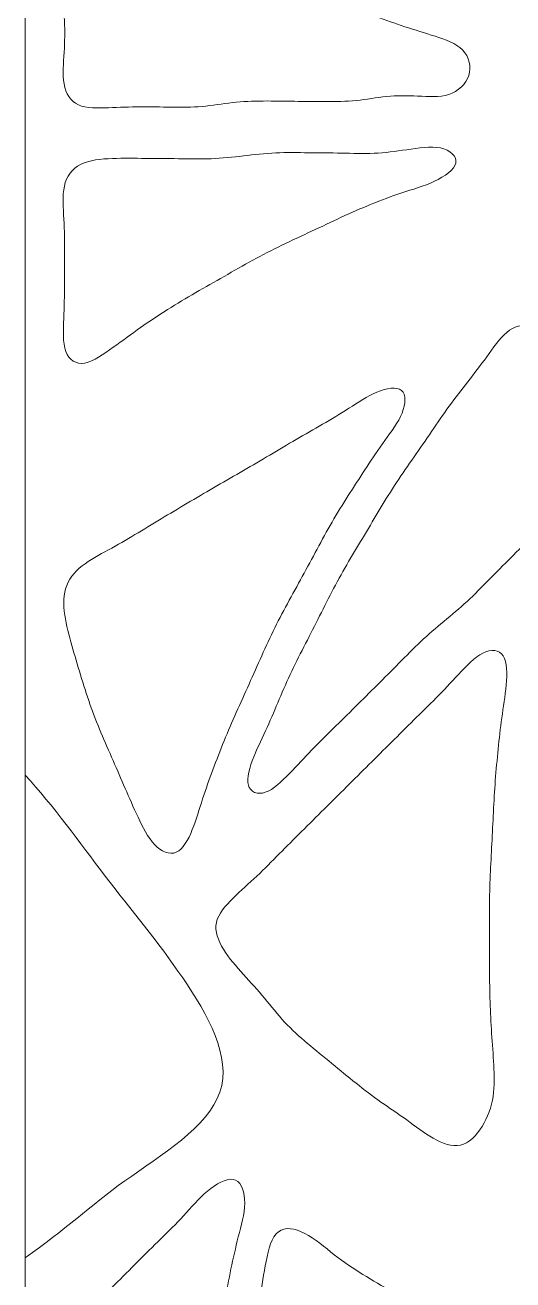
# Model space of a CAD drawing. Header units: inches. Extents: x 36 to 79.2, y 17.3 to 55.9.
# Drawn here: x 36.25 to 39.1, y 31.6 to 38.95 of the extents above; entities that cross this region are included whole.
import ezdxf

# ---------------------------------------------------------------- set-up
doc = ezdxf.new("R2010")
doc.units = ezdxf.units.IN
for name, color, linetype, lineweight in [('01_ORIGINAL_CAD', 7, 'CONTINUOUS', 20), ('10_EXTENSION_MASSES', 7, 'CONTINUOUS', 15), ('15_NEIGHBOURHOOD_CIRCULATION', 7, 'CONTINUOUS', 13)]:
    doc.layers.add(name, color=color, linetype=linetype, lineweight=lineweight)

msp = doc.modelspace()

# ---------------------------------------------------------------- linework, layer by layer
at = {"layer": '01_ORIGINAL_CAD'}
msp.add_line((36.2477, 17.9065), (36.2477, 55.9005), dxfattribs=at)
at = {"layer": '10_EXTENSION_MASSES'}
for points, knots in [([(36.5598, 38.4853), (36.5132, 38.5068), (36.4862, 38.5521), (36.476, 38.6079), (36.4659, 38.6638), (36.4725, 38.7303), (36.4763, 38.793), (36.4801, 38.8557), (36.4809, 38.9147), (36.4781, 38.9767), (36.4752, 39.0388), (36.4686, 39.104), (36.4729, 39.164), (36.4772, 39.2239), (36.4924, 39.2787), (36.5313, 39.3058), (36.5703, 39.3329), (36.633, 39.3323), (36.6957, 39.327), (36.7584, 39.3218), (36.821, 39.3118), (36.882, 39.3036), (36.9429, 39.2954), (37.0022, 39.2889), (37.0617, 39.281), (37.1213, 39.2732), (37.1812, 39.2639), (37.2409, 39.2531), (37.3005, 39.2423), (37.3599, 39.2299), (37.4192, 39.2178), (37.4786, 39.2057), (37.538, 39.1938), (37.5974, 39.1822), (37.6568, 39.1705), (37.7163, 39.1591), (37.7754, 39.1461), (37.8345, 39.133), (37.8932, 39.1183), (37.9518, 39.1028), (38.0103, 39.0873), (38.0687, 39.071), (38.1269, 39.0542), (38.1851, 39.0373), (38.2432, 39.0199), (38.3006, 39.001), (38.3579, 38.9822), (38.4145, 38.962), (38.4719, 38.943), (38.5294, 38.924), (38.5878, 38.9062), (38.6481, 38.8868), (38.7084, 38.8674), (38.7707, 38.8463), (38.809, 38.8066), (38.8473, 38.7668), (38.8616, 38.7083), (38.8458, 38.6577), (38.83, 38.6071), (38.7841, 38.5645), (38.7287, 38.5461), (38.6734, 38.5277), (38.6087, 38.5334), (38.5462, 38.5365), (38.4837, 38.5395), (38.4234, 38.5399), (38.3641, 38.5343), (38.3047, 38.5287), (38.2462, 38.517), (38.1867, 38.5109), (38.1272, 38.5047), (38.0667, 38.504), (38.0061, 38.5041), (37.9455, 38.5042), (37.8848, 38.5051), (37.8241, 38.5061), (37.7634, 38.5071), (37.7027, 38.5082), (37.6422, 38.5077), (37.5817, 38.5072), (37.5215, 38.505), (37.462, 38.4986), (37.4024, 38.4922), (37.3436, 38.4815), (37.2838, 38.4762), (37.224, 38.4708), (37.1633, 38.4708), (37.1029, 38.4716), (37.0426, 38.4725), (36.9825, 38.4742), (36.9218, 38.4738), (36.8612, 38.4734), (36.7999, 38.4709), (36.7362, 38.4685), (36.6725, 38.4661), (36.6063, 38.4638), (36.5598, 38.4853)], [0, 0, 0, 0, 0.03125, 0.03125, 0.03125, 0.0625, 0.0625, 0.0625, 0.09375, 0.09375, 0.09375, 0.125, 0.125, 0.125, 0.15625, 0.15625, 0.15625, 0.1875, 0.1875, 0.1875, 0.21875, 0.21875, 0.21875, 0.25, 0.25, 0.25, 0.28125, 0.28125, 0.28125, 0.3125, 0.3125, 0.3125, 0.34375, 0.34375, 0.34375, 0.375, 0.375, 0.375, 0.40625, 0.40625, 0.40625, 0.4375, 0.4375, 0.4375, 0.46875, 0.46875, 0.46875, 0.5, 0.5, 0.5, 0.53125, 0.53125, 0.53125, 0.5625, 0.5625, 0.5625, 0.59375, 0.59375, 0.59375, 0.625, 0.625, 0.625, 0.65625, 0.65625, 0.65625, 0.6875, 0.6875, 0.6875, 0.71875, 0.71875, 0.71875, 0.75, 0.75, 0.75, 0.78125, 0.78125, 0.78125, 0.8125, 0.8125, 0.8125, 0.84375, 0.84375, 0.84375, 0.875, 0.875, 0.875, 0.90625, 0.90625, 0.90625, 0.9375, 0.9375, 0.9375, 0.96875, 0.96875, 0.96875, 1, 1, 1, 1]), ([(36.597, 36.973), (36.5462, 36.9646), (36.5048, 36.991), (36.4861, 37.0413), (36.4673, 37.0915), (36.4712, 37.1657), (36.4739, 37.2347), (36.4767, 37.3037), (36.4782, 37.3676), (36.4789, 37.431), (36.4796, 37.4944), (36.4793, 37.5574), (36.479, 37.6209), (36.4787, 37.6844), (36.4784, 37.7484), (36.4749, 37.8152), (36.4714, 37.882), (36.4649, 37.9515), (36.4776, 38.0087), (36.4903, 38.0659), (36.5224, 38.1106), (36.5729, 38.1363), (36.6234, 38.162), (36.6922, 38.1687), (36.7588, 38.1712), (36.8254, 38.1738), (36.8896, 38.1723), (36.9535, 38.1716), (37.0174, 38.1708), (37.081, 38.1707), (37.145, 38.1698), (37.2089, 38.1689), (37.2733, 38.1672), (37.337, 38.1697), (37.4006, 38.1723), (37.4636, 38.179), (37.5264, 38.1862), (37.5893, 38.1935), (37.652, 38.2011), (37.7155, 38.2041), (37.779, 38.2071), (37.8432, 38.2055), (37.9075, 38.2047), (37.9717, 38.2039), (38.0359, 38.2039), (38.1, 38.2027), (38.164, 38.2014), (38.2279, 38.1991), (38.2906, 38.2018), (38.3534, 38.2046), (38.415, 38.2125), (38.4824, 38.2226), (38.5497, 38.2328), (38.6228, 38.2452), (38.6797, 38.2327), (38.7366, 38.2202), (38.7773, 38.1828), (38.7695, 38.1444), (38.7616, 38.106), (38.7053, 38.0666), (38.6439, 38.0376), (38.5825, 38.0086), (38.516, 37.99), (38.4537, 37.9696), (38.3913, 37.9492), (38.3329, 37.9269), (38.2744, 37.903), (38.2159, 37.879), (38.1571, 37.8534), (38.0989, 37.8267), (38.0406, 37.8), (37.9828, 37.7722), (37.9249, 37.745), (37.8669, 37.7177), (37.8087, 37.691), (37.7512, 37.6631), (37.6937, 37.6351), (37.6367, 37.606), (37.5806, 37.5753), (37.5245, 37.5446), (37.4691, 37.5124), (37.4135, 37.4807), (37.3579, 37.449), (37.3021, 37.4177), (37.2466, 37.3856), (37.1911, 37.3535), (37.1361, 37.3205), (37.0822, 37.2865), (37.0284, 37.2525), (36.9758, 37.2174), (36.9236, 37.1808), (36.8714, 37.1442), (36.8197, 37.106), (36.7637, 37.0653), (36.7078, 37.0246), (36.6477, 36.9814), (36.597, 36.973)], [0, 0, 0, 0, 0.03125, 0.03125, 0.03125, 0.0625, 0.0625, 0.0625, 0.09375, 0.09375, 0.09375, 0.125, 0.125, 0.125, 0.15625, 0.15625, 0.15625, 0.1875, 0.1875, 0.1875, 0.21875, 0.21875, 0.21875, 0.25, 0.25, 0.25, 0.28125, 0.28125, 0.28125, 0.3125, 0.3125, 0.3125, 0.34375, 0.34375, 0.34375, 0.375, 0.375, 0.375, 0.40625, 0.40625, 0.40625, 0.4375, 0.4375, 0.4375, 0.46875, 0.46875, 0.46875, 0.5, 0.5, 0.5, 0.53125, 0.53125, 0.53125, 0.5625, 0.5625, 0.5625, 0.59375, 0.59375, 0.59375, 0.625, 0.625, 0.625, 0.65625, 0.65625, 0.65625, 0.6875, 0.6875, 0.6875, 0.71875, 0.71875, 0.71875, 0.75, 0.75, 0.75, 0.78125, 0.78125, 0.78125, 0.8125, 0.8125, 0.8125, 0.84375, 0.84375, 0.84375, 0.875, 0.875, 0.875, 0.90625, 0.90625, 0.90625, 0.9375, 0.9375, 0.9375, 0.96875, 0.96875, 0.96875, 1, 1, 1, 1]), ([(37.6543, 34.4592), (37.6082, 34.4434), (37.5663, 34.4601), (37.555, 34.5009), (37.5437, 34.5418), (37.5628, 34.6067), (37.5867, 34.6673), (37.6107, 34.7278), (37.6395, 34.7839), (37.6649, 34.8394), (37.6904, 34.8948), (37.7126, 34.9495), (37.7358, 35.0045), (37.759, 35.0595), (37.7832, 35.1147), (37.8091, 35.1691), (37.835, 35.2236), (37.8626, 35.2772), (37.8901, 35.3309), (37.9176, 35.3845), (37.945, 35.4382), (37.9721, 35.492), (37.9992, 35.5458), (38.0261, 35.5997), (38.0543, 35.6529), (38.0824, 35.7061), (38.1118, 35.7587), (38.1421, 35.8107), (38.1724, 35.8628), (38.2037, 35.9143), (38.2346, 35.966), (38.2655, 36.0178), (38.296, 36.0697), (38.327, 36.1213), (38.3581, 36.1729), (38.3898, 36.2242), (38.4228, 36.2745), (38.4559, 36.3248), (38.4904, 36.3742), (38.5248, 36.4237), (38.5592, 36.4731), (38.5935, 36.5226), (38.6276, 36.5724), (38.6618, 36.6221), (38.6958, 36.672), (38.731, 36.7206), (38.7663, 36.7692), (38.8028, 36.8165), (38.8395, 36.8638), (38.8763, 36.911), (38.9134, 36.9582), (38.9506, 37.0099), (38.9878, 37.0615), (39.0252, 37.1176), (39.0677, 37.1528), (39.1103, 37.1879), (39.1581, 37.2022), (39.2024, 37.1836), (39.2466, 37.165), (39.2874, 37.1136), (39.3254, 37.0629), (39.3634, 37.0121), (39.3986, 36.9621), (39.434, 36.9141), (39.4693, 36.8661), (39.5048, 36.8201), (39.5445, 36.7739), (39.5843, 36.7277), (39.6283, 36.6812), (39.6609, 36.632), (39.6936, 36.5827), (39.7149, 36.5308), (39.7052, 36.4816), (39.6955, 36.4325), (39.6548, 36.3862), (39.6108, 36.3424), (39.5668, 36.2987), (39.5195, 36.2574), (39.4751, 36.2155), (39.4307, 36.1736), (39.389, 36.131), (39.3469, 36.0883), (39.3049, 36.0457), (39.2623, 36.0031), (39.2197, 35.9605), (39.177, 35.918), (39.1342, 35.8755), (39.0915, 35.833), (39.0488, 35.7904), (39.0063, 35.7477), (38.9641, 35.7047), (38.9218, 35.6616), (38.8797, 35.6183), (38.8357, 35.5776), (38.7916, 35.5369), (38.7455, 35.4989), (38.6997, 35.4604), (38.6539, 35.422), (38.6084, 35.3832), (38.5646, 35.3421), (38.5208, 35.3011), (38.4787, 35.2577), (38.4363, 35.2148), (38.394, 35.1719), (38.3513, 35.1293), (38.3086, 35.0868), (38.2659, 35.0443), (38.2231, 35.0019), (38.1803, 34.9594), (38.1375, 34.9168), (38.0946, 34.8743), (38.0519, 34.8323), (38.0092, 34.7904), (37.9667, 34.7491), (37.9249, 34.7058), (37.8831, 34.6625), (37.842, 34.6172), (37.7963, 34.5703), (37.7507, 34.5234), (37.7003, 34.475), (37.6543, 34.4592)], [0, 0, 0, 0, 0.025, 0.025, 0.025, 0.05, 0.05, 0.05, 0.075, 0.075, 0.075, 0.1, 0.1, 0.1, 0.125, 0.125, 0.125, 0.15, 0.15, 0.15, 0.175, 0.175, 0.175, 0.2, 0.2, 0.2, 0.225, 0.225, 0.225, 0.25, 0.25, 0.25, 0.275, 0.275, 0.275, 0.3, 0.3, 0.3, 0.325, 0.325, 0.325, 0.35, 0.35, 0.35, 0.375, 0.375, 0.375, 0.4, 0.4, 0.4, 0.425, 0.425, 0.425, 0.45, 0.45, 0.45, 0.475, 0.475, 0.475, 0.5, 0.5, 0.5, 0.525, 0.525, 0.525, 0.55, 0.55, 0.55, 0.575, 0.575, 0.575, 0.6, 0.6, 0.6, 0.625, 0.625, 0.625, 0.65, 0.65, 0.65, 0.675, 0.675, 0.675, 0.7, 0.7, 0.7, 0.725, 0.725, 0.725, 0.75, 0.75, 0.75, 0.775, 0.775, 0.775, 0.8, 0.8, 0.8, 0.825, 0.825, 0.825, 0.85, 0.85, 0.85, 0.875, 0.875, 0.875, 0.9, 0.9, 0.9, 0.925, 0.925, 0.925, 0.95, 0.95, 0.95, 0.975, 0.975, 0.975, 1, 1, 1, 1]), ([(36.4912, 35.6712), (36.5111, 35.7227), (36.551, 35.7638), (36.5987, 35.7982), (36.6464, 35.8326), (36.702, 35.8604), (36.7552, 35.8896), (36.8084, 35.9187), (36.8592, 35.9492), (36.9101, 35.9798), (36.9609, 36.0104), (37.0116, 36.0412), (37.0626, 36.0719), (37.1136, 36.1026), (37.1647, 36.1333), (37.216, 36.1635), (37.2673, 36.1938), (37.3187, 36.2236), (37.3705, 36.2537), (37.4222, 36.2837), (37.4743, 36.3139), (37.5262, 36.344), (37.5781, 36.3741), (37.6299, 36.4042), (37.6813, 36.4345), (37.7327, 36.4649), (37.7837, 36.4957), (37.8351, 36.5257), (37.8865, 36.5557), (37.9382, 36.5849), (37.9894, 36.6146), (38.0407, 36.6442), (38.0915, 36.6742), (38.1441, 36.7081), (38.1966, 36.742), (38.251, 36.7799), (38.3076, 36.8032), (38.3642, 36.8266), (38.4231, 36.8355), (38.4513, 36.8127), (38.4795, 36.7899), (38.477, 36.7352), (38.4549, 36.6805), (38.4328, 36.6258), (38.3911, 36.571), (38.3536, 36.5189), (38.3162, 36.4668), (38.283, 36.4174), (38.25, 36.3674), (38.2171, 36.3174), (38.1844, 36.2669), (38.1518, 36.216), (38.1192, 36.1652), (38.0867, 36.1139), (38.0561, 36.0616), (38.0254, 36.0094), (37.9965, 35.9562), (37.9678, 35.903), (37.939, 35.8497), (37.9104, 35.7963), (37.8814, 35.7432), (37.8525, 35.69), (37.8232, 35.637), (37.7942, 35.5838), (37.7653, 35.5307), (37.7366, 35.4774), (37.7097, 35.4232), (37.6828, 35.369), (37.6577, 35.3139), (37.633, 35.2587), (37.6082, 35.2034), (37.5839, 35.148), (37.5591, 35.0927), (37.5343, 35.0375), (37.5092, 34.9825), (37.4844, 34.9272), (37.4597, 34.8719), (37.4354, 34.8164), (37.4126, 34.7603), (37.3898, 34.7042), (37.3686, 34.6475), (37.3476, 34.5913), (37.3267, 34.5351), (37.3061, 34.4793), (37.2871, 34.4205), (37.268, 34.3616), (37.2506, 34.2995), (37.2266, 34.2406), (37.2027, 34.1816), (37.1723, 34.1256), (37.1328, 34.1083), (37.0934, 34.0909), (37.0449, 34.112), (37.0056, 34.1534), (36.9663, 34.1948), (36.9362, 34.2564), (36.909, 34.3146), (36.8818, 34.3727), (36.8574, 34.4273), (36.8337, 34.4818), (36.81, 34.5363), (36.787, 34.5908), (36.7632, 34.6452), (36.7394, 34.6997), (36.7148, 34.7542), (36.6918, 34.8091), (36.6687, 34.864), (36.6472, 34.9194), (36.6275, 34.9757), (36.6077, 35.032), (36.5897, 35.0892), (36.5723, 35.1464), (36.5549, 35.2037), (36.5382, 35.261), (36.5215, 35.3192), (36.5048, 35.3774), (36.4882, 35.4365), (36.4799, 35.4971), (36.4715, 35.5577), (36.4714, 35.6197), (36.4912, 35.6712)], [0, 0, 0, 0, 0.025, 0.025, 0.025, 0.05, 0.05, 0.05, 0.075, 0.075, 0.075, 0.1, 0.1, 0.1, 0.125, 0.125, 0.125, 0.15, 0.15, 0.15, 0.175, 0.175, 0.175, 0.2, 0.2, 0.2, 0.225, 0.225, 0.225, 0.25, 0.25, 0.25, 0.275, 0.275, 0.275, 0.3, 0.3, 0.3, 0.325, 0.325, 0.325, 0.35, 0.35, 0.35, 0.375, 0.375, 0.375, 0.4, 0.4, 0.4, 0.425, 0.425, 0.425, 0.45, 0.45, 0.45, 0.475, 0.475, 0.475, 0.5, 0.5, 0.5, 0.525, 0.525, 0.525, 0.55, 0.55, 0.55, 0.575, 0.575, 0.575, 0.6, 0.6, 0.6, 0.625, 0.625, 0.625, 0.65, 0.65, 0.65, 0.675, 0.675, 0.675, 0.7, 0.7, 0.7, 0.725, 0.725, 0.725, 0.75, 0.75, 0.75, 0.775, 0.775, 0.775, 0.8, 0.8, 0.8, 0.825, 0.825, 0.825, 0.85, 0.85, 0.85, 0.875, 0.875, 0.875, 0.9, 0.9, 0.9, 0.925, 0.925, 0.925, 0.95, 0.95, 0.95, 0.975, 0.975, 0.975, 1, 1, 1, 1]), ([(37.4091, 33.5397), (37.3771, 33.5913), (37.3571, 33.646), (37.3678, 33.6968), (37.3785, 33.7475), (37.42, 33.7944), (37.465, 33.8389), (37.51, 33.8835), (37.5585, 33.9257), (37.6042, 33.9686), (37.6498, 34.0116), (37.6926, 34.0552), (37.7359, 34.0988), (37.7791, 34.1425), (37.8228, 34.1861), (37.8666, 34.2297), (37.9104, 34.2733), (37.9543, 34.3168), (37.9981, 34.3603), (38.042, 34.4039), (38.0858, 34.4474), (38.1296, 34.491), (38.1734, 34.5345), (38.2171, 34.578), (38.2609, 34.6216), (38.3047, 34.6652), (38.3485, 34.7088), (38.3923, 34.7524), (38.4362, 34.796), (38.4801, 34.8397), (38.5239, 34.8829), (38.5678, 34.926), (38.6116, 34.9685), (38.6546, 35.0122), (38.6977, 35.056), (38.74, 35.1009), (38.7856, 35.1495), (38.8311, 35.1982), (38.8798, 35.2505), (38.928, 35.2747), (38.9763, 35.2989), (39.024, 35.295), (39.0476, 35.2588), (39.0712, 35.2226), (39.0706, 35.1542), (39.0646, 35.088), (39.0586, 35.0218), (39.0473, 34.958), (39.0386, 34.8959), (39.0299, 34.8339), (39.0237, 34.7736), (39.0176, 34.7128), (39.0115, 34.6519), (39.0055, 34.5903), (39.0008, 34.5287), (38.9961, 34.467), (38.9927, 34.4053), (38.9896, 34.3436), (38.9866, 34.2819), (38.9838, 34.2202), (38.9806, 34.1585), (38.9775, 34.0968), (38.974, 34.0351), (38.9714, 33.9734), (38.9688, 33.9117), (38.967, 33.85), (38.9664, 33.7883), (38.9658, 33.7265), (38.9662, 33.6647), (38.9664, 33.603), (38.9666, 33.5412), (38.9666, 33.4794), (38.967, 33.4177), (38.9674, 33.3559), (38.9684, 33.2942), (38.9703, 33.2325), (38.9723, 33.1707), (38.9752, 33.109), (38.9792, 33.0473), (38.9832, 32.9855), (38.9883, 32.9237), (38.9918, 32.8623), (38.9953, 32.801), (38.9973, 32.7401), (38.9877, 32.6788), (38.978, 32.6174), (38.9566, 32.5556), (38.9237, 32.5024), (38.8908, 32.4491), (38.8464, 32.4045), (38.7964, 32.3929), (38.7465, 32.3813), (38.6909, 32.4027), (38.6376, 32.4334), (38.5843, 32.464), (38.5333, 32.5038), (38.4825, 32.5404), (38.4316, 32.5769), (38.381, 32.6102), (38.3313, 32.6454), (38.2817, 32.6805), (38.233, 32.7175), (38.1853, 32.7556), (38.1376, 32.7938), (38.0907, 32.833), (38.0433, 32.8719), (37.996, 32.9107), (37.9481, 32.9491), (37.9013, 32.9887), (37.8545, 33.0283), (37.8088, 33.0692), (37.7672, 33.1139), (37.7257, 33.1586), (37.6882, 33.2071), (37.6492, 33.2539), (37.6101, 33.3008), (37.5694, 33.3459), (37.5271, 33.3927), (37.4848, 33.4395), (37.441, 33.4881), (37.4091, 33.5397)], [0, 0, 0, 0, 0.025, 0.025, 0.025, 0.05, 0.05, 0.05, 0.075, 0.075, 0.075, 0.1, 0.1, 0.1, 0.125, 0.125, 0.125, 0.15, 0.15, 0.15, 0.175, 0.175, 0.175, 0.2, 0.2, 0.2, 0.225, 0.225, 0.225, 0.25, 0.25, 0.25, 0.275, 0.275, 0.275, 0.3, 0.3, 0.3, 0.325, 0.325, 0.325, 0.35, 0.35, 0.35, 0.375, 0.375, 0.375, 0.4, 0.4, 0.4, 0.425, 0.425, 0.425, 0.45, 0.45, 0.45, 0.475, 0.475, 0.475, 0.5, 0.5, 0.5, 0.525, 0.525, 0.525, 0.55, 0.55, 0.55, 0.575, 0.575, 0.575, 0.6, 0.6, 0.6, 0.625, 0.625, 0.625, 0.65, 0.65, 0.65, 0.675, 0.675, 0.675, 0.7, 0.7, 0.7, 0.725, 0.725, 0.725, 0.75, 0.75, 0.75, 0.775, 0.775, 0.775, 0.8, 0.8, 0.8, 0.825, 0.825, 0.825, 0.85, 0.85, 0.85, 0.875, 0.875, 0.875, 0.9, 0.9, 0.9, 0.925, 0.925, 0.925, 0.95, 0.95, 0.95, 0.975, 0.975, 0.975, 1, 1, 1, 1]), ([(36.5184, 31.3297), (36.549, 31.379), (36.5988, 31.419), (36.6472, 31.4609), (36.6957, 31.5029), (36.7429, 31.5469), (36.7886, 31.5917), (36.8343, 31.6365), (36.8786, 31.6821), (36.9235, 31.727), (36.9684, 31.7719), (37.0138, 31.8162), (37.0586, 31.8603), (37.1034, 31.9045), (37.1475, 31.9486), (37.1924, 31.9976), (37.2373, 32.0465), (37.2829, 32.1002), (37.3343, 32.1396), (37.3856, 32.179), (37.4427, 32.2041), (37.4799, 32.1882), (37.5172, 32.1723), (37.5346, 32.1155), (37.5334, 32.0527), (37.5323, 31.9898), (37.5127, 31.921), (37.4962, 31.856), (37.4796, 31.791), (37.4661, 31.7299), (37.4532, 31.6683), (37.4403, 31.6068), (37.428, 31.5447), (37.4153, 31.4824), (37.4025, 31.4202), (37.3893, 31.3578), (37.3769, 31.2953), (37.3645, 31.2328), (37.353, 31.1703), (37.3421, 31.1076), (37.3313, 31.0449), (37.3211, 30.9821), (37.3108, 30.9194), (37.3004, 30.8566), (37.29, 30.7938), (37.2795, 30.7311), (37.269, 30.6683), (37.2584, 30.6056), (37.2478, 30.5428), (37.2372, 30.4801), (37.2267, 30.4173), (37.2171, 30.3545), (37.2075, 30.2916), (37.1988, 30.2286), (37.1904, 30.1655), (37.182, 30.1024), (37.1739, 30.0393), (37.1656, 29.9762), (37.1573, 29.9132), (37.1488, 29.8501), (37.1406, 29.787), (37.1323, 29.7239), (37.1244, 29.6607), (37.1171, 29.5975), (37.1098, 29.5342), (37.1032, 29.4708), (37.0965, 29.4081), (37.0897, 29.3454), (37.0829, 29.2834), (37.0782, 29.2191), (37.0735, 29.1547), (37.071, 29.0881), (37.0639, 29.0203), (37.0568, 28.9524), (37.0453, 28.8833), (37.0149, 28.8502), (36.9845, 28.8172), (36.9353, 28.8203), (36.8855, 28.8478), (36.8357, 28.8753), (36.7854, 28.9272), (36.7343, 28.9725), (36.6831, 29.0178), (36.6311, 29.0564), (36.5873, 29.1005), (36.5435, 29.1445), (36.5078, 29.1939), (36.4901, 29.2509), (36.4725, 29.308), (36.4727, 29.3727), (36.474, 29.4373), (36.4754, 29.5018), (36.4777, 29.5662), (36.4786, 29.6301), (36.4795, 29.6939), (36.4788, 29.7573), (36.4785, 29.8208), (36.4781, 29.8843), (36.4781, 29.9479), (36.4781, 30.0115), (36.4781, 30.0752), (36.4781, 30.1388), (36.4781, 30.2024), (36.4781, 30.2661), (36.4781, 30.3297), (36.478, 30.3933), (36.4779, 30.457), (36.4778, 30.5206), (36.4779, 30.5842), (36.478, 30.6478), (36.4783, 30.7113), (36.4786, 30.7747), (36.4789, 30.8382), (36.4792, 30.9016), (36.4768, 30.9663), (36.4745, 31.0311), (36.4695, 31.0972), (36.4728, 31.1595), (36.4761, 31.2219), (36.4877, 31.2804), (36.5184, 31.3297)], [0, 0, 0, 0, 0.025, 0.025, 0.025, 0.05, 0.05, 0.05, 0.075, 0.075, 0.075, 0.1, 0.1, 0.1, 0.125, 0.125, 0.125, 0.15, 0.15, 0.15, 0.175, 0.175, 0.175, 0.2, 0.2, 0.2, 0.225, 0.225, 0.225, 0.25, 0.25, 0.25, 0.275, 0.275, 0.275, 0.3, 0.3, 0.3, 0.325, 0.325, 0.325, 0.35, 0.35, 0.35, 0.375, 0.375, 0.375, 0.4, 0.4, 0.4, 0.425, 0.425, 0.425, 0.45, 0.45, 0.45, 0.475, 0.475, 0.475, 0.5, 0.5, 0.5, 0.525, 0.525, 0.525, 0.55, 0.55, 0.55, 0.575, 0.575, 0.575, 0.6, 0.6, 0.6, 0.625, 0.625, 0.625, 0.65, 0.65, 0.65, 0.675, 0.675, 0.675, 0.7, 0.7, 0.7, 0.725, 0.725, 0.725, 0.75, 0.75, 0.75, 0.775, 0.775, 0.775, 0.8, 0.8, 0.8, 0.825, 0.825, 0.825, 0.85, 0.85, 0.85, 0.875, 0.875, 0.875, 0.9, 0.9, 0.9, 0.925, 0.925, 0.925, 0.95, 0.95, 0.95, 0.975, 0.975, 0.975, 1, 1, 1, 1]), ([(37.4078, 29.2159), (37.3625, 29.1935), (37.3165, 29.2145), (37.2983, 29.2651), (37.2802, 29.3157), (37.2899, 29.396), (37.3003, 29.47), (37.3107, 29.5441), (37.3217, 29.6119), (37.3306, 29.6794), (37.3394, 29.747), (37.346, 29.8142), (37.3539, 29.8818), (37.3618, 29.9495), (37.3712, 30.0176), (37.3812, 30.0855), (37.3912, 30.1533), (37.4019, 30.221), (37.4124, 30.2886), (37.4229, 30.3563), (37.4333, 30.424), (37.4435, 30.4917), (37.4537, 30.5594), (37.4637, 30.6271), (37.4742, 30.6948), (37.4846, 30.7625), (37.4955, 30.8301), (37.5074, 30.8975), (37.5194, 30.9649), (37.5324, 31.0322), (37.5456, 31.0995), (37.5587, 31.1668), (37.572, 31.2342), (37.5855, 31.3008), (37.5989, 31.3673), (37.6126, 31.4331), (37.624, 31.5015), (37.6354, 31.5699), (37.6445, 31.6409), (37.6586, 31.7123), (37.6727, 31.7837), (37.6919, 31.8554), (37.7306, 31.886), (37.7694, 31.9167), (37.8279, 31.9062), (37.8859, 31.8757), (37.9439, 31.8453), (38.0016, 31.795), (38.0578, 31.7515), (38.1141, 31.7079), (38.169, 31.6712), (38.2253, 31.636), (38.2816, 31.6008), (38.3393, 31.5671), (38.4023, 31.5345), (38.4652, 31.5018), (38.5334, 31.47), (38.5842, 31.4302), (38.6349, 31.3904), (38.6682, 31.3426), (38.6657, 31.2873), (38.6632, 31.232), (38.6248, 31.1693), (38.5866, 31.1094), (38.5484, 31.0495), (38.5103, 30.9925), (38.4747, 30.9349), (38.4391, 30.8773), (38.406, 30.8192), (38.3729, 30.7603), (38.3397, 30.7015), (38.3064, 30.642), (38.271, 30.5839), (38.2356, 30.5259), (38.1981, 30.4693), (38.1617, 30.4123), (38.1253, 30.3553), (38.0899, 30.2978), (38.0551, 30.2401), (38.0202, 30.1825), (37.9859, 30.1246), (37.9513, 30.0669), (37.9167, 30.0092), (37.8818, 29.9516), (37.8469, 29.8938), (37.812, 29.8361), (37.777, 29.7782), (37.742, 29.7212), (37.707, 29.6641), (37.6719, 29.608), (37.6387, 29.5496), (37.6054, 29.4912), (37.5739, 29.4306), (37.5359, 29.3673), (37.4978, 29.3041), (37.4531, 29.2383), (37.4078, 29.2159)], [0, 0, 0, 0, 0.03125, 0.03125, 0.03125, 0.0625, 0.0625, 0.0625, 0.09375, 0.09375, 0.09375, 0.125, 0.125, 0.125, 0.15625, 0.15625, 0.15625, 0.1875, 0.1875, 0.1875, 0.21875, 0.21875, 0.21875, 0.25, 0.25, 0.25, 0.28125, 0.28125, 0.28125, 0.3125, 0.3125, 0.3125, 0.34375, 0.34375, 0.34375, 0.375, 0.375, 0.375, 0.40625, 0.40625, 0.40625, 0.4375, 0.4375, 0.4375, 0.46875, 0.46875, 0.46875, 0.5, 0.5, 0.5, 0.53125, 0.53125, 0.53125, 0.5625, 0.5625, 0.5625, 0.59375, 0.59375, 0.59375, 0.625, 0.625, 0.625, 0.65625, 0.65625, 0.65625, 0.6875, 0.6875, 0.6875, 0.71875, 0.71875, 0.71875, 0.75, 0.75, 0.75, 0.78125, 0.78125, 0.78125, 0.8125, 0.8125, 0.8125, 0.84375, 0.84375, 0.84375, 0.875, 0.875, 0.875, 0.90625, 0.90625, 0.90625, 0.9375, 0.9375, 0.9375, 0.96875, 0.96875, 0.96875, 1, 1, 1, 1])]:
    msp.add_open_spline(points, degree=3, knots=knots, dxfattribs=at)
at = {"layer": '15_NEIGHBOURHOOD_CIRCULATION'}
msp.add_open_spline([(36.2477, 31.7329), (36.4835, 31.8976), (36.6229, 32.0338), (36.8318, 32.1839), (37.0408, 32.3339), (37.3192, 32.4976), (37.3884, 32.7035), (37.4575, 32.9095), (37.3174, 33.1577), (37.1704, 33.3726), (37.0235, 33.5876), (36.8697, 33.7692), (36.7174, 33.9676), (36.5652, 34.1659), (36.4145, 34.381), (36.2477, 34.5603)], degree=3, knots=[0, 0, 0, 0, 0.2, 0.2, 0.2, 0.4, 0.4, 0.4, 0.6, 0.6, 0.6, 0.8, 0.8, 0.8, 1, 1, 1, 1], dxfattribs=at)

doc.saveas('drawing.dxf')
